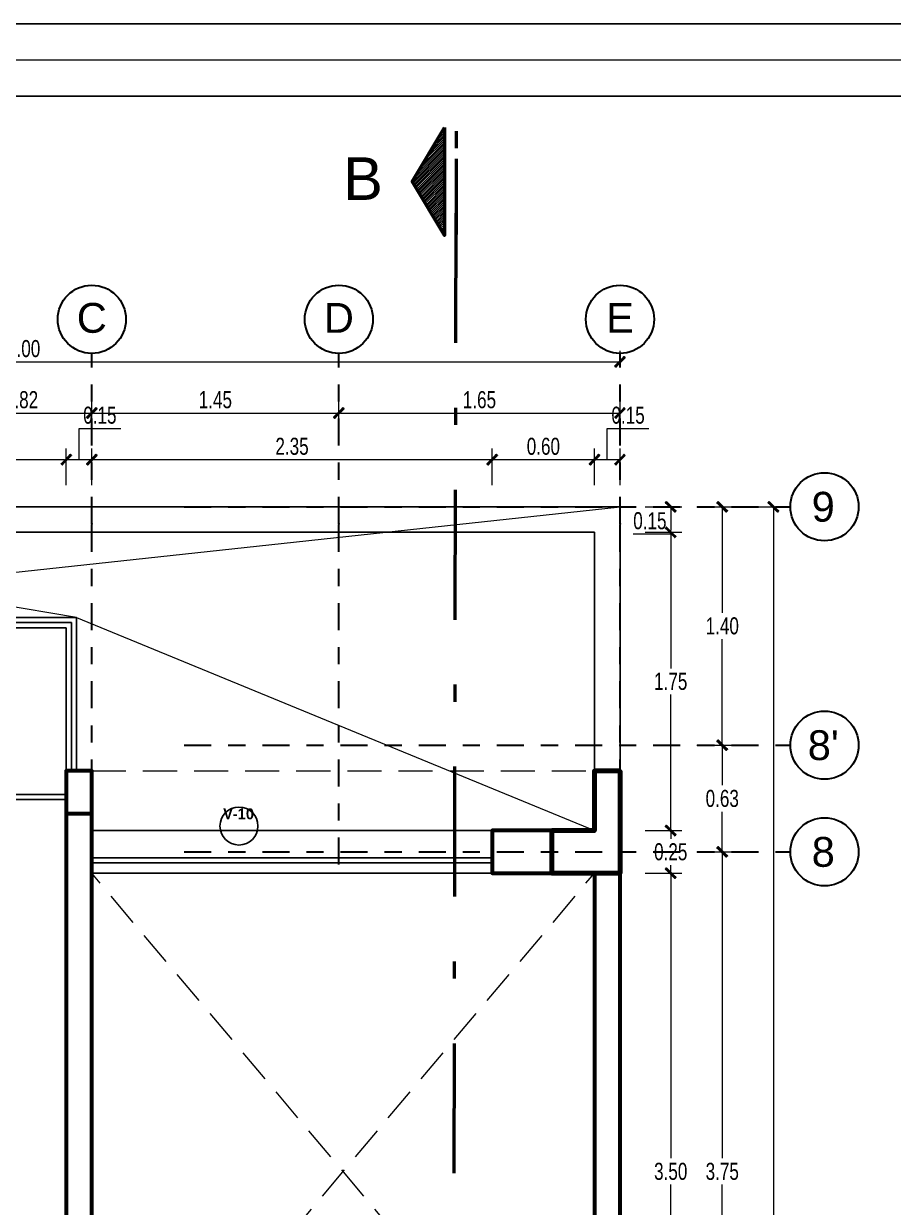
# Model space of a CAD drawing. Header units: millimetres. Extents: x 10612.9 to 10705, y -16533.4 to -16503.9.
# Drawn here: x 10628.62 to 10633.73, y -16510.81 to -16503.87 of the extents above; entities that cross this region are included whole.
import ezdxf
from ezdxf.enums import TextEntityAlignment as Align

# ---------------------------------------------------------------- set-up
doc = ezdxf.new("R2010")
doc.units = ezdxf.units.MM
for name, pattern in [('DASHDOTX2', [50.8, 25.4, -12.7, 0, -12.7]), ('HIDDEN', [0.375, 0.25, -0.125]), ('Punto & Rayas', [0.335139, 0.15875, -0.088194, 0, -0.088194])]:
    doc.linetypes.add(name, pattern=pattern)
doc.layers.add('0.2', color=2, linetype='Continuous')
doc.layers.add('Nuevo_Estructura - Forjados', color=7, linetype='Continuous')
for name, color, linetype, lineweight in [('0.6', 252, 'Continuous', 50), ('COLUMNAS', 6, 'Continuous', 20), ('Muro Alto', 1, 'Continuous', 80), ('Muro sin techar', 160, 'Continuous', 40), ('P6', 255, 'Continuous', 20), ('TEXTO AMBIENTES', 7, 'Continuous', 9)]:
    doc.layers.add(name, color=color, linetype=linetype, lineweight=lineweight)
doc.layers.add('Nuevo_Estructura - Forjados_Pluma_Nº__209', color=7, linetype='Continuous', lineweight=30, true_color=0x3e4f7b)
doc.layers.add('Nuevo_Estructura - Forjados_Pluma_Nº__219', color=7, linetype='Continuous', lineweight=13, true_color=0x404b6a)
doc.styles.add('arial narrow', font='ARIALNI.TTF')
doc.styles.add('Estilo_Generado_1', font='arial.ttf')
doc.styles.add('mahico', font='GOTHIC.TTF', dxfattribs={"width": 0.75})
doc.styles.add('TEXTO PRINCIPAL', font='swissek.ttf', dxfattribs={"height": 0.15})
doc.dimstyles.new('Copia de 50 P', dxfattribs={"dimtxt": 0.1, "dimasz": 0.01, "dimexe": 0.065, "dimexo": 0.0625, "dimgap": 0.025, "dimtad": 1, "dimtih": 1, "dimtoh": 1, "dimzin": 0, "dimdsep": 46, "dimtxsty": 'mahico', "dimblk": 'pa cotas', "dimcen": 0.09, "dimdle": 0.3, "dimclrd": 256, "dimclre": 256, "dimclrt": 256, "dimadec": 0, "dimazin": 0, "dimtfac": 1, "dimtofl": 0, "dimtmove": 0, "dimatfit": 3, "dimfxl": 0.15, "dimfxlon": 1, "dimtolj": 1, "dimtzin": 0, "dimlwd": 5, "dimlwe": 5, "dimarcsym": 0})

# ---------------------------------------------------------------- blocks, each defined once
blk = doc.blocks.new('REVREER')
at = {"layer": 'COLUMNAS', "color": 1, "lineweight": 80, "ltscale": 0.2}
blk.add_lwpolyline([(10636.8229, -16629.1036), (10636.6729, -16629.1036), (10636.6729, -16629.4536), (10636.4229, -16629.4536), (10636.4229, -16629.7036), (10636.8229, -16629.7036), (10636.8229, -16629.1036)], dxfattribs=at)
at = {"layer": 'Muro Alto', "color": 6, "linetype": 'HIDDEN', "lineweight": 60}
blk.add_lwpolyline([(10633.5729, -16629.3536), (10633.7229, -16629.3536), (10633.7229, -16629.1036), (10633.5729, -16629.1036)], close=True, dxfattribs=at)
blk = doc.blocks.new('HTRHTRHTR')
for p, q in [((4244.53, 437.54), (3391.88, 437.54)), ((4235.83, 428.85), (3400.57, 428.85))]:
    blk.add_line(p, q)
at = {"layer": 'P6', "color": 7}
blk.add_line((3396.22, 433.19), (4240.18, 433.19), dxfattribs=at)
blk = doc.blocks.new('*X335')
at = {"color": 0}
for p, q in [((-18.3395, 8.7851), (-18.3299, 8.7947)), ((-18.3342, 8.794), (-18.3299, 8.7983)), ((-18.3713, 8.7321), (-18.3299, 8.7735)), ((-18.366, 8.7409), (-18.3299, 8.777)), ((-18.3607, 8.7498), (-18.3299, 8.7806)), ((-18.3554, 8.7586), (-18.3299, 8.7841)), ((-18.3501, 8.7674), (-18.3299, 8.7877)), ((-18.3448, 8.7763), (-18.3299, 8.7912)), ((-18.3892, 8.7), (-18.3299, 8.7594)), ((-18.3879, 8.6978), (-18.3299, 8.7558)), ((-18.3872, 8.7056), (-18.3299, 8.7629)), ((-18.3866, 8.6956), (-18.3299, 8.7523)), ((-18.3819, 8.7144), (-18.3299, 8.7664)), ((-18.3766, 8.7232), (-18.3299, 8.77)), ((-18.3853, 8.6934), (-18.3299, 8.7488)), ((-18.3839, 8.6912), (-18.3299, 8.7452)), ((-18.3826, 8.689), (-18.3299, 8.7417)), ((-18.3813, 8.6868), (-18.3299, 8.7382)), ((-18.3799, 8.6846), (-18.3299, 8.7346)), ((-18.3786, 8.6824), (-18.3299, 8.7311)), ((-18.3773, 8.6801), (-18.3299, 8.7276)), ((-18.376, 8.6779), (-18.3299, 8.724)), ((-18.3746, 8.6757), (-18.3299, 8.7205)), ((-18.3733, 8.6735), (-18.3299, 8.7169)), ((-18.372, 8.6713), (-18.3299, 8.7134)), ((-18.3707, 8.6691), (-18.3299, 8.7099)), ((-18.3693, 8.6669), (-18.3299, 8.7063)), ((-18.368, 8.6647), (-18.3299, 8.7028)), ((-18.3667, 8.6625), (-18.3299, 8.6993)), ((-18.3654, 8.6603), (-18.3299, 8.6957)), ((-18.364, 8.658), (-18.3299, 8.6922)), ((-18.3627, 8.6558), (-18.3299, 8.6887)), ((-18.3614, 8.6536), (-18.3299, 8.6851)), ((-18.3601, 8.6514), (-18.3299, 8.6816)), ((-18.3587, 8.6492), (-18.3299, 8.6781)), ((-18.3574, 8.647), (-18.3299, 8.6745)), ((-18.3561, 8.6448), (-18.3299, 8.671)), ((-18.3548, 8.6426), (-18.3299, 8.6674)), ((-18.3534, 8.6404), (-18.3299, 8.6639)), ((-18.3521, 8.6382), (-18.3299, 8.6604)), ((-18.3508, 8.6359), (-18.3299, 8.6568)), ((-18.3495, 8.6337), (-18.3299, 8.6533)), ((-18.3481, 8.6315), (-18.3299, 8.6498)), ((-18.3468, 8.6293), (-18.3299, 8.6462)), ((-18.3455, 8.6271), (-18.3299, 8.6427)), ((-18.3442, 8.6249), (-18.3299, 8.6392)), ((-18.3428, 8.6227), (-18.3299, 8.6356)), ((-18.3415, 8.6205), (-18.3299, 8.6321)), ((-18.3402, 8.6183), (-18.3299, 8.6286)), ((-18.3388, 8.6161), (-18.3299, 8.625)), ((-18.3375, 8.6139), (-18.3299, 8.6215)), ((-18.3362, 8.6116), (-18.3299, 8.6179)), ((-18.3349, 8.6094), (-18.3299, 8.6144)), ((-18.3335, 8.6072), (-18.3299, 8.6109)), ((-18.3322, 8.605), (-18.3299, 8.6073)), ((-18.3309, 8.6028), (-18.3299, 8.6038))]:
    blk.add_line(p, q, dxfattribs=at)
blk = doc.blocks.new('INDC')
at = {"layer": '0.6', "linetype": 'DASHDOTX2', "ltscale": 0.005}
blk.add_line((-0.0202, -0.0891), (-0.0202, 0.0893), dxfattribs=at)
at = {"layer": '0.6'}
blk.add_lwpolyline([(0, 0.0909), (0, -0.0909), (0.0545, 0)], close=True, dxfattribs=at)
at = {"xscale": -0.9085966123466278, "yscale": 0.9085966123466278, "zscale": 0.9085966123460401}
blk.add_blockref('*X335', (-16.6545, -7.9058), dxfattribs=at)
blk = doc.blocks.new('hjygfvdc')
at = {"layer": '0.6', "linetype": 'DASHDOTX2', "ltscale": 0.03}
blk.add_line((3035.269, 68.8445), (3035.3233, 92.8394), dxfattribs=at)
at = {"layer": '0.2', "xscale": -3.485268437144879, "yscale": 3.485268437144879, "zscale": 3.485268437144878}
blk.add_blockref('INDC', (3035.2529, 92.528), dxfattribs=at)
at = {"color": 252, "style": 'TEXTO PRINCIPAL'}
blk.add_text('B', height=0.25, dxfattribs=at).set_placement((3034.7754, 92.5445), align=Align.MIDDLE)
blk = doc.blocks.new('Marcador de red estándar')
at = {"layer": 'Nuevo_Estructura - Forjados_Pluma_Nº__209', "color": 167, "linetype": 'Punto & Rayas', "lineweight": 30, "true_color": 0x3e4f7b}
for p, q in [((7.9, 0), (9.9, 0)), ((9.9, 0), (10.9, 0))]:
    blk.add_line(p, q, dxfattribs=at)
at = {"layer": 'Nuevo_Estructura - Forjados_Pluma_Nº__209', "color": 167, "linetype": 'Continuous', "lineweight": 30, "true_color": 0x3e4f7b}
blk.add_circle((11.1, 0), 0.2, dxfattribs=at)
at = {"layer": 'Nuevo_Estructura - Forjados_Pluma_Nº__209', "color": 167, "linetype": 'Punto & Rayas', "lineweight": 30, "true_color": 0x3e4f7b}
blk.add_point((9.9, 0), dxfattribs=at)
blk.add_point((9.9, 0), dxfattribs=at)
at = {"layer": 'Nuevo_Estructura - Forjados_Pluma_Nº__219', "color": 167, "lineweight": 13, "true_color": 0x404b6a, "style": 'Estilo_Generado_1'}
for tag, p in [('AC_MarkerText_1_0', (-10.9725, -0.04)), ('AC_MarkerText_1_1', (11.2275, -0.04))]:
    blk.add_attdef(tag, text='', height=0.175, rotation=270, dxfattribs=at).set_placement(p, align=Align.TOP_CENTER)
blk = doc.blocks.new('Marcador de red estándar_2')
at = {"layer": 'Nuevo_Estructura - Forjados_Pluma_Nº__209', "color": 167, "linetype": 'Punto & Rayas', "lineweight": 30, "true_color": 0x3e4f7b}
for p, q in [((-0.9423, 0), (-4.5, 0)), ((0.9423, 0), (4.5, 0))]:
    blk.add_line(p, q, dxfattribs=at)
at = {"layer": 'Nuevo_Estructura - Forjados_Pluma_Nº__209', "color": 167, "linetype": 'Continuous', "lineweight": 30, "true_color": 0x3e4f7b}
for centre in [(-4.7, 0), (4.7, 0)]:
    blk.add_circle(centre, 0.2, dxfattribs=at)
at = {"layer": 'Nuevo_Estructura - Forjados_Pluma_Nº__209', "color": 167, "linetype": 'Punto & Rayas', "lineweight": 30, "true_color": 0x3e4f7b}
blk.add_point((0.9423, 0), dxfattribs=at)
blk.add_point((0.9423, 0), dxfattribs=at)
at = {"layer": 'Nuevo_Estructura - Forjados_Pluma_Nº__219', "color": 167, "lineweight": 13, "true_color": 0x404b6a, "style": 'Estilo_Generado_1'}
for tag, p in [('AC_MarkerText_1_0', (-4.7, -0.1675)), ('AC_MarkerText_1_1', (4.7, -0.1675))]:
    blk.add_attdef(tag, text='', height=0.175, rotation=180, dxfattribs=at).set_placement(p, align=Align.TOP_CENTER)
blk = doc.blocks.new('pa cotas')
h = blk.add_hatch(color=256)
h.paths.add_polyline_path([(2.38, 3.09), (-3.09, -2.38), (-2.38, -3.09)])
h.paths.add_polyline_path([(3.09, 2.38), (2.38, 3.09), (-2.38, -3.09)])
blk.add_line((-2.38, -3.09), (2.38, 3.09))
blk.add_lwpolyline([(3.09, 2.38), (2.38, 3.09), (-3.09, -2.38), (-2.38, -3.09)], close=True)
blk = doc.blocks.new('*D665')
at = {"lineweight": 5, "transparency": 16777216}
for p, q in [((10608.2027, -16552.1931), (10608.4177, -16552.1931)), ((10608.3527, -16552.2031), (10608.3527, -16562.1156)), ((10608.3527, -16572.1831), (10608.3527, -16562.2706)), ((10608.3527, -16572.1931), (10608.4177, -16572.1931))]:
    blk.add_line(p, q, dxfattribs=at)
at = {"layer": 'Defpoints', "color": 0, "transparency": 16777216}
for p in [(10607.4527, -16552.1931), (10608.3527, -16572.1931), (10608.3527, -16572.1931)]:
    blk.add_point(p, dxfattribs=at)
at = {"lineweight": 5, "transparency": 16777216, "xscale": 0.01, "yscale": 0.01, "zscale": 0.01}
for p, rotation in [((10608.3527, -16552.1931), 90), ((10608.3527, -16572.1931), 270)]:
    blk.add_blockref('pa cotas', p, dxfattribs=dict(at, rotation=rotation))
at = {"transparency": 16777216, "insert": (10608.3527, -16562.1931), "char_height": 0.1, "attachment_point": 5, "style": 'mahico'}
blk.add_mtext('\\A1;20.00', dxfattribs=at)
blk = doc.blocks.new('*D666')
at = {"lineweight": 5, "transparency": 16777216}
for p, q in [((10607.9027, -16552.1931), (10608.1177, -16552.1931)), ((10608.0527, -16552.2031), (10608.0527, -16552.815)), ((10608.0527, -16553.582), (10608.0527, -16552.9701)), ((10607.9027, -16553.592), (10608.1177, -16553.592))]:
    blk.add_line(p, q, dxfattribs=at)
at = {"layer": 'Defpoints', "color": 0, "transparency": 16777216}
for p in [(10607.4527, -16552.1931), (10607.4527, -16553.592), (10608.0527, -16553.592)]:
    blk.add_point(p, dxfattribs=at)
at = {"lineweight": 5, "transparency": 16777216, "xscale": 0.01, "yscale": 0.01, "zscale": 0.01}
for p, rotation in [((10608.0527, -16552.1931), 90), ((10608.0527, -16553.592), 270)]:
    blk.add_blockref('pa cotas', p, dxfattribs=dict(at, rotation=rotation))
at = {"transparency": 16777216, "insert": (10608.0527, -16552.8925), "char_height": 0.1, "attachment_point": 5, "style": 'mahico'}
blk.add_mtext('\\A1;1.40', dxfattribs=at)
blk = doc.blocks.new('*D667')
at = {"lineweight": 5, "transparency": 16777216}
for p, q in [((10607.9027, -16553.592), (10608.1177, -16553.592)), ((10608.0527, -16553.602), (10608.0527, -16553.8275)), ((10608.0527, -16554.2081), (10608.0527, -16553.9826)), ((10607.9027, -16554.2181), (10608.1177, -16554.2181))]:
    blk.add_line(p, q, dxfattribs=at)
at = {"layer": 'Defpoints', "color": 0, "transparency": 16777216}
for p in [(10607.4527, -16553.592), (10607.4527, -16554.2181), (10608.0527, -16554.2181)]:
    blk.add_point(p, dxfattribs=at)
at = {"lineweight": 5, "transparency": 16777216, "xscale": 0.01, "yscale": 0.01, "zscale": 0.01}
for p, rotation in [((10608.0527, -16553.592), 90), ((10608.0527, -16554.2181), 270)]:
    blk.add_blockref('pa cotas', p, dxfattribs=dict(at, rotation=rotation))
at = {"transparency": 16777216, "insert": (10608.0527, -16553.905), "char_height": 0.1, "attachment_point": 5, "style": 'mahico'}
blk.add_mtext('\\A1;0.63', dxfattribs=at)
blk = doc.blocks.new('*D668')
at = {"lineweight": 5, "transparency": 16777216}
for p, q in [((10607.9027, -16554.2181), (10608.1177, -16554.2181)), ((10608.0527, -16554.2281), (10608.0527, -16556.0156)), ((10608.0527, -16557.9581), (10608.0527, -16556.1706)), ((10607.9027, -16557.9681), (10608.1177, -16557.9681))]:
    blk.add_line(p, q, dxfattribs=at)
at = {"layer": 'Defpoints', "color": 0, "transparency": 16777216}
for p in [(10607.4527, -16554.2181), (10607.4527, -16557.9681), (10608.0527, -16557.9681)]:
    blk.add_point(p, dxfattribs=at)
at = {"lineweight": 5, "transparency": 16777216, "xscale": 0.01, "yscale": 0.01, "zscale": 0.01}
for p, rotation in [((10608.0527, -16554.2181), 90), ((10608.0527, -16557.9681), 270)]:
    blk.add_blockref('pa cotas', p, dxfattribs=dict(at, rotation=rotation))
at = {"transparency": 16777216, "insert": (10608.0527, -16556.0931), "char_height": 0.1, "attachment_point": 5, "style": 'mahico'}
blk.add_mtext('\\A1;3.75', dxfattribs=at)
blk = doc.blocks.new('*D676')
at = {"lineweight": 5, "transparency": 16777216}
for p, q in [((10600.4527, -16551.4931), (10600.4527, -16551.2781)), ((10607.4527, -16551.3431), (10607.4527, -16551.2781)), ((10600.4627, -16551.3431), (10607.4427, -16551.3431))]:
    blk.add_line(p, q, dxfattribs=at)
at = {"layer": 'Defpoints', "color": 0, "transparency": 16777216}
for p in [(10607.4527, -16551.3431), (10607.4527, -16551.3431), (10600.4527, -16552.2431)]:
    blk.add_point(p, dxfattribs=at)
at = {"lineweight": 5, "transparency": 16777216, "xscale": 0.01, "yscale": 0.01, "zscale": 0.01, "rotation": 180}
blk.add_blockref('pa cotas', (10600.4527, -16551.3431), dxfattribs=at)
at = {"lineweight": 5, "transparency": 16777216, "xscale": 0.01, "yscale": 0.01, "zscale": 0.01}
blk.add_blockref('pa cotas', (10607.4527, -16551.3431), dxfattribs=at)
at = {"transparency": 16777216, "insert": (10603.9527, -16551.2656), "char_height": 0.1, "attachment_point": 5, "style": 'mahico'}
blk.add_mtext('\\A1;7.00', dxfattribs=at)
blk = doc.blocks.new('*D679')
at = {"lineweight": 5, "transparency": 16777216}
for p, q in [((10603.5277, -16551.7931), (10603.5277, -16551.5781)), ((10604.3527, -16551.7931), (10604.3527, -16551.5781)), ((10603.5377, -16551.6431), (10604.3427, -16551.6431))]:
    blk.add_line(p, q, dxfattribs=at)
at = {"layer": 'Defpoints', "color": 0, "transparency": 16777216}
for p in [(10604.3527, -16551.6431), (10603.5277, -16552.1931), (10604.3527, -16552.1931)]:
    blk.add_point(p, dxfattribs=at)
at = {"lineweight": 5, "transparency": 16777216, "xscale": 0.01, "yscale": 0.01, "zscale": 0.01, "rotation": 180}
blk.add_blockref('pa cotas', (10603.5277, -16551.6431), dxfattribs=at)
at = {"lineweight": 5, "transparency": 16777216, "xscale": 0.01, "yscale": 0.01, "zscale": 0.01}
blk.add_blockref('pa cotas', (10604.3527, -16551.6431), dxfattribs=at)
at = {"transparency": 16777216, "insert": (10603.9402, -16551.5656), "char_height": 0.1, "attachment_point": 5, "style": 'mahico'}
blk.add_mtext('\\A1;0.82', dxfattribs=at)
blk = doc.blocks.new('*D680')
at = {"lineweight": 5, "transparency": 16777216}
for p, q in [((10604.3527, -16551.7931), (10604.3527, -16551.5781)), ((10605.8027, -16551.7931), (10605.8027, -16551.5781)), ((10604.3627, -16551.6431), (10605.7927, -16551.6431))]:
    blk.add_line(p, q, dxfattribs=at)
at = {"layer": 'Defpoints', "color": 0, "transparency": 16777216}
for p in [(10605.8027, -16551.6431), (10604.3527, -16552.1931), (10605.8027, -16552.1931)]:
    blk.add_point(p, dxfattribs=at)
at = {"lineweight": 5, "transparency": 16777216, "xscale": 0.01, "yscale": 0.01, "zscale": 0.01, "rotation": 180}
blk.add_blockref('pa cotas', (10604.3527, -16551.6431), dxfattribs=at)
at = {"lineweight": 5, "transparency": 16777216, "xscale": 0.01, "yscale": 0.01, "zscale": 0.01}
blk.add_blockref('pa cotas', (10605.8027, -16551.6431), dxfattribs=at)
at = {"transparency": 16777216, "insert": (10605.0777, -16551.5656), "char_height": 0.1, "attachment_point": 5, "style": 'mahico'}
blk.add_mtext('\\A1;1.45', dxfattribs=at)
blk = doc.blocks.new('*D681')
at = {"lineweight": 5, "transparency": 16777216}
for p, q in [((10605.8027, -16551.7931), (10605.8027, -16551.5781)), ((10607.4527, -16551.7931), (10607.4527, -16551.5781)), ((10605.8127, -16551.6431), (10607.4427, -16551.6431))]:
    blk.add_line(p, q, dxfattribs=at)
at = {"layer": 'Defpoints', "color": 0, "transparency": 16777216}
for p in [(10607.4527, -16551.6431), (10605.8027, -16552.1931), (10607.4527, -16552.1931)]:
    blk.add_point(p, dxfattribs=at)
at = {"lineweight": 5, "transparency": 16777216, "xscale": 0.01, "yscale": 0.01, "zscale": 0.01, "rotation": 180}
blk.add_blockref('pa cotas', (10605.8027, -16551.6431), dxfattribs=at)
at = {"lineweight": 5, "transparency": 16777216, "xscale": 0.01, "yscale": 0.01, "zscale": 0.01}
blk.add_blockref('pa cotas', (10607.4527, -16551.6431), dxfattribs=at)
at = {"transparency": 16777216, "insert": (10606.6277, -16551.5656), "char_height": 0.1, "attachment_point": 5, "style": 'mahico'}
blk.add_mtext('\\A1;1.65', dxfattribs=at)
blk = doc.blocks.new('*D863')
at = {"lineweight": 5, "transparency": 16777216}
for p, q in [((10632.2708, -16506.7043), (10632.4858, -16506.7043)), ((10632.4208, -16506.7143), (10632.4208, -16506.8443)), ((10632.4208, -16506.8643), (10632.2012, -16506.8643)), ((10632.2708, -16506.8543), (10632.4858, -16506.8543)), ((10632.4208, -16506.8543), (10632.4208, -16506.8643))]:
    blk.add_line(p, q, dxfattribs=at)
at = {"layer": 'Defpoints', "color": 0, "transparency": 16777216}
for p in [(10632.1234, -16506.7043), (10631.9734, -16506.8543), (10632.4208, -16506.8543)]:
    blk.add_point(p, dxfattribs=at)
at = {"lineweight": 5, "transparency": 16777216, "xscale": 0.01, "yscale": 0.01, "zscale": 0.01}
for p, rotation in [((10632.4208, -16506.7043), 90), ((10632.4208, -16506.8543), 270)]:
    blk.add_blockref('pa cotas', p, dxfattribs=dict(at, rotation=rotation))
at = {"transparency": 16777216, "insert": (10632.2985, -16506.7868), "char_height": 0.1, "attachment_point": 5, "style": 'mahico'}
blk.add_mtext('\\A1;0.15', dxfattribs=at)
blk = doc.blocks.new('*D903')
at = {"lineweight": 5, "transparency": 16777216}
for p, q in [((10627.0734, -16506.5777), (10627.0734, -16506.3627)), ((10628.8734, -16506.5777), (10628.8734, -16506.3627)), ((10627.0834, -16506.4277), (10628.8634, -16506.4277))]:
    blk.add_line(p, q, dxfattribs=at)
at = {"layer": 'Defpoints', "color": 0, "transparency": 16777216}
for p in [(10628.8734, -16506.4277), (10627.0734, -16508.2543), (10628.8734, -16508.2543)]:
    blk.add_point(p, dxfattribs=at)
at = {"lineweight": 5, "transparency": 16777216, "xscale": 0.01, "yscale": 0.01, "zscale": 0.01, "rotation": 180}
blk.add_blockref('pa cotas', (10627.0734, -16506.4277), dxfattribs=at)
at = {"lineweight": 5, "transparency": 16777216, "xscale": 0.01, "yscale": 0.01, "zscale": 0.01}
blk.add_blockref('pa cotas', (10628.8734, -16506.4277), dxfattribs=at)
at = {"transparency": 16777216, "insert": (10627.9734, -16506.3502), "char_height": 0.1, "attachment_point": 5, "style": 'mahico'}
blk.add_mtext('\\A1;1.80', dxfattribs=at)
blk = doc.blocks.new('*D904')
at = {"lineweight": 5, "transparency": 16777216}
for p, q in [((10628.9484, -16506.4277), (10628.9484, -16506.2452)), ((10628.9484, -16506.2452), (10629.193, -16506.2452)), ((10628.8734, -16506.5777), (10628.8734, -16506.3627)), ((10629.0234, -16506.5777), (10629.0234, -16506.3627)), ((10628.8834, -16506.4277), (10629.0134, -16506.4277))]:
    blk.add_line(p, q, dxfattribs=at)
at = {"layer": 'Defpoints', "color": 0, "transparency": 16777216}
for p in [(10629.0234, -16506.4277), (10628.8734, -16508.2543), (10629.0234, -16508.2543)]:
    blk.add_point(p, dxfattribs=at)
at = {"lineweight": 5, "transparency": 16777216, "xscale": 0.01, "yscale": 0.01, "zscale": 0.01, "rotation": 180}
blk.add_blockref('pa cotas', (10628.8734, -16506.4277), dxfattribs=at)
at = {"lineweight": 5, "transparency": 16777216, "xscale": 0.01, "yscale": 0.01, "zscale": 0.01}
blk.add_blockref('pa cotas', (10629.0234, -16506.4277), dxfattribs=at)
at = {"transparency": 16777216, "insert": (10629.0707, -16506.1677), "char_height": 0.1, "attachment_point": 5, "style": 'mahico'}
blk.add_mtext('\\A1;0.15', dxfattribs=at)
blk = doc.blocks.new('*D905')
at = {"lineweight": 5, "transparency": 16777216}
for p, q in [((10629.0234, -16506.5777), (10629.0234, -16506.3627)), ((10631.3734, -16506.5777), (10631.3734, -16506.3627)), ((10629.0334, -16506.4277), (10631.3634, -16506.4277))]:
    blk.add_line(p, q, dxfattribs=at)
at = {"layer": 'Defpoints', "color": 0, "transparency": 16777216}
for p in [(10631.3734, -16506.4277), (10629.0234, -16508.2543), (10631.3734, -16508.6043)]:
    blk.add_point(p, dxfattribs=at)
at = {"lineweight": 5, "transparency": 16777216, "xscale": 0.01, "yscale": 0.01, "zscale": 0.01, "rotation": 180}
blk.add_blockref('pa cotas', (10629.0234, -16506.4277), dxfattribs=at)
at = {"lineweight": 5, "transparency": 16777216, "xscale": 0.01, "yscale": 0.01, "zscale": 0.01}
blk.add_blockref('pa cotas', (10631.3734, -16506.4277), dxfattribs=at)
at = {"transparency": 16777216, "insert": (10630.1984, -16506.3502), "char_height": 0.1, "attachment_point": 5, "style": 'mahico'}
blk.add_mtext('\\A1;2.35', dxfattribs=at)
blk = doc.blocks.new('*D906')
at = {"lineweight": 5, "transparency": 16777216}
for p, q in [((10631.3734, -16506.5777), (10631.3734, -16506.3627)), ((10631.9734, -16506.5777), (10631.9734, -16506.3627)), ((10631.3834, -16506.4277), (10631.9634, -16506.4277))]:
    blk.add_line(p, q, dxfattribs=at)
at = {"layer": 'Defpoints', "color": 0, "transparency": 16777216}
for p in [(10631.9734, -16506.4277), (10631.9734, -16508.2543), (10631.3734, -16508.6043)]:
    blk.add_point(p, dxfattribs=at)
at = {"lineweight": 5, "transparency": 16777216, "xscale": 0.01, "yscale": 0.01, "zscale": 0.01, "rotation": 180}
blk.add_blockref('pa cotas', (10631.3734, -16506.4277), dxfattribs=at)
at = {"lineweight": 5, "transparency": 16777216, "xscale": 0.01, "yscale": 0.01, "zscale": 0.01}
blk.add_blockref('pa cotas', (10631.9734, -16506.4277), dxfattribs=at)
at = {"transparency": 16777216, "insert": (10631.6734, -16506.3502), "char_height": 0.1, "attachment_point": 5, "style": 'mahico'}
blk.add_mtext('\\A1;0.60', dxfattribs=at)
blk = doc.blocks.new('*D907')
at = {"lineweight": 5, "transparency": 16777216}
for p, q in [((10632.0484, -16506.4277), (10632.0484, -16506.2452)), ((10632.0484, -16506.2452), (10632.293, -16506.2452)), ((10631.9734, -16506.5777), (10631.9734, -16506.3627)), ((10632.1234, -16506.5777), (10632.1234, -16506.3627)), ((10631.9834, -16506.4277), (10632.1134, -16506.4277))]:
    blk.add_line(p, q, dxfattribs=at)
at = {"layer": 'Defpoints', "color": 0, "transparency": 16777216}
for p in [(10632.1234, -16506.4277), (10631.9734, -16508.2543), (10632.1234, -16508.2543)]:
    blk.add_point(p, dxfattribs=at)
at = {"lineweight": 5, "transparency": 16777216, "xscale": 0.01, "yscale": 0.01, "zscale": 0.01, "rotation": 180}
blk.add_blockref('pa cotas', (10631.9734, -16506.4277), dxfattribs=at)
at = {"lineweight": 5, "transparency": 16777216, "xscale": 0.01, "yscale": 0.01, "zscale": 0.01}
blk.add_blockref('pa cotas', (10632.1234, -16506.4277), dxfattribs=at)
at = {"transparency": 16777216, "insert": (10632.1707, -16506.1677), "char_height": 0.1, "attachment_point": 5, "style": 'mahico'}
blk.add_mtext('\\A1;0.15', dxfattribs=at)
blk = doc.blocks.new('*D908')
at = {"lineweight": 5, "transparency": 16777216}
for p, q in [((10632.2708, -16506.8543), (10632.4858, -16506.8543)), ((10632.4208, -16506.8643), (10632.4208, -16507.653)), ((10632.4208, -16508.5943), (10632.4208, -16507.8056)), ((10632.2708, -16508.6043), (10632.4858, -16508.6043))]:
    blk.add_line(p, q, dxfattribs=at)
at = {"layer": 'Defpoints', "color": 0, "transparency": 16777216}
for p in [(10631.9734, -16506.8543), (10631.9734, -16508.6043), (10632.4208, -16508.6043)]:
    blk.add_point(p, dxfattribs=at)
at = {"lineweight": 5, "transparency": 16777216, "xscale": 0.01, "yscale": 0.01, "zscale": 0.01}
for p, rotation in [((10632.4208, -16506.8543), 90), ((10632.4208, -16508.6043), 270)]:
    blk.add_blockref('pa cotas', p, dxfattribs=dict(at, rotation=rotation))
at = {"transparency": 16777216, "insert": (10632.4208, -16507.7293), "char_height": 0.1, "attachment_point": 5, "style": 'mahico'}
blk.add_mtext('\\A1;1.75', dxfattribs=at)
blk = doc.blocks.new('*D909')
at = {"lineweight": 5, "transparency": 16777216}
for p, q in [((10632.2708, -16508.6043), (10632.4858, -16508.6043)), ((10632.4208, -16508.6143), (10632.4208, -16508.6518)), ((10632.2708, -16508.8543), (10632.4858, -16508.8543)), ((10632.4208, -16508.8443), (10632.4208, -16508.8068))]:
    blk.add_line(p, q, dxfattribs=at)
at = {"layer": 'Defpoints', "color": 0, "transparency": 16777216}
for p in [(10631.9734, -16508.6043), (10631.9734, -16508.8543), (10632.4208, -16508.8543)]:
    blk.add_point(p, dxfattribs=at)
at = {"lineweight": 5, "transparency": 16777216, "xscale": 0.01, "yscale": 0.01, "zscale": 0.01}
for p, rotation in [((10632.4208, -16508.6043), 90), ((10632.4208, -16508.8543), 270)]:
    blk.add_blockref('pa cotas', p, dxfattribs=dict(at, rotation=rotation))
at = {"transparency": 16777216, "insert": (10632.4208, -16508.7293), "char_height": 0.1, "attachment_point": 5, "style": 'mahico'}
blk.add_mtext('\\A1;0.25', dxfattribs=at)
blk = doc.blocks.new('*D910')
at = {"lineweight": 5, "transparency": 16777216}
for p, q in [((10632.2708, -16508.8543), (10632.4858, -16508.8543)), ((10632.4208, -16508.8643), (10632.4208, -16510.5268)), ((10632.4208, -16512.3443), (10632.4208, -16510.6818)), ((10632.2708, -16512.3543), (10632.4858, -16512.3543))]:
    blk.add_line(p, q, dxfattribs=at)
at = {"layer": 'Defpoints', "color": 0, "transparency": 16777216}
for p in [(10631.9734, -16508.8543), (10631.9734, -16512.3543), (10632.4208, -16512.3543)]:
    blk.add_point(p, dxfattribs=at)
at = {"lineweight": 5, "transparency": 16777216, "xscale": 0.01, "yscale": 0.01, "zscale": 0.01}
for p, rotation in [((10632.4208, -16508.8543), 90), ((10632.4208, -16512.3543), 270)]:
    blk.add_blockref('pa cotas', p, dxfattribs=dict(at, rotation=rotation))
at = {"transparency": 16777216, "insert": (10632.4208, -16510.6043), "char_height": 0.1, "attachment_point": 5, "style": 'mahico'}
blk.add_mtext('\\A1;3.50', dxfattribs=at)
blk = doc.blocks.new('fdvfvfdvdf')
at = {"layer": 'Nuevo_Estructura - Forjados', "color": 8, "linetype": 'Continuous', "lineweight": 15}
ref = blk.add_blockref('Marcador de red estándar', (10604.3527, -16562.1931), dxfattribs=dict(at, rotation=90))
ref.add_attrib('AC_MarkerText_1_1', 'C', dxfattribs={"layer": 'Nuevo_Estructura - Forjados_Pluma_Nº__219', "color": 167, "lineweight": 13, "true_color": 0x404b6a, "height": 0.175, "style": 'Estilo_Generado_1'}).set_placement((10604.3527, -16550.9973), align=Align.TOP_CENTER)
ref = blk.add_blockref('Marcador de red estándar', (10605.8027, -16562.1931), dxfattribs=dict(at, rotation=90))
ref.add_attrib('AC_MarkerText_1_1', 'D', dxfattribs={"layer": 'Nuevo_Estructura - Forjados_Pluma_Nº__219', "color": 167, "lineweight": 13, "true_color": 0x404b6a, "height": 0.175, "style": 'Estilo_Generado_1'}).set_placement((10605.8027, -16550.9973), align=Align.TOP_CENTER)
ref = blk.add_blockref('Marcador de red estándar', (10607.4527, -16562.1931), dxfattribs=dict(at, rotation=90))
ref.add_attrib('AC_MarkerText_1_1', 'E', dxfattribs={"layer": 'Nuevo_Estructura - Forjados_Pluma_Nº__219', "color": 167, "lineweight": 13, "true_color": 0x404b6a, "height": 0.175, "style": 'Estilo_Generado_1'}).set_placement((10607.4527, -16550.9973), align=Align.TOP_CENTER)
ref = blk.add_blockref('Marcador de red estándar_2', (10603.9527, -16552.1931), dxfattribs=dict(at, rotation=180))
ref.add_attrib('AC_MarkerText_1', '9', dxfattribs={"layer": 'Nuevo_Estructura - Forjados_Pluma_Nº__219', "color": 167, "lineweight": 13, "true_color": 0x404b6a, "height": 0.175, "style": 'Estilo_Generado_1'}).set_placement((10608.6454, -16552.1056), align=Align.TOP_CENTER)
ref.add_attrib('AC_MarkerText_1_1', '9', dxfattribs={"layer": 'Nuevo_Estructura - Forjados_Pluma_Nº__219', "color": 167, "lineweight": 13, "true_color": 0x404b6a, "height": 0.175, "style": 'Estilo_Generado_1'}).set_placement((10599.2473, -16552.1056), align=Align.TOP_CENTER)
ref = blk.add_blockref('Marcador de red estándar_2', (10603.9527, -16553.592), dxfattribs=dict(at, rotation=180))
ref.add_attrib('AC_MarkerText_1', "8'", dxfattribs={"layer": 'Nuevo_Estructura - Forjados_Pluma_Nº__219', "color": 167, "lineweight": 13, "true_color": 0x404b6a, "height": 0.175, "style": 'Estilo_Generado_1'}).set_placement((10608.6454, -16553.5045), align=Align.TOP_CENTER)
ref.add_attrib('AC_MarkerText_1_1', "8'", dxfattribs={"layer": 'Nuevo_Estructura - Forjados_Pluma_Nº__219', "color": 167, "lineweight": 13, "true_color": 0x404b6a, "height": 0.175, "style": 'Estilo_Generado_1'}).set_placement((10599.2473, -16553.5045), align=Align.TOP_CENTER)
ref = blk.add_blockref('Marcador de red estándar_2', (10603.9527, -16554.2181), dxfattribs=dict(at, rotation=180))
ref.add_attrib('AC_MarkerText_1', '8', dxfattribs={"layer": 'Nuevo_Estructura - Forjados_Pluma_Nº__219', "color": 167, "lineweight": 13, "true_color": 0x404b6a, "height": 0.175, "style": 'Estilo_Generado_1'}).set_placement((10608.6454, -16554.1306), align=Align.TOP_CENTER)
ref.add_attrib('AC_MarkerText_1_1', '8', dxfattribs={"layer": 'Nuevo_Estructura - Forjados_Pluma_Nº__219', "color": 167, "lineweight": 13, "true_color": 0x404b6a, "height": 0.175, "style": 'Estilo_Generado_1'}).set_placement((10599.2473, -16554.1306), align=Align.TOP_CENTER)
dim = blk.add_linear_dim(base=(10607.4527, -16551.3431), p1=(10600.4527, -16552.2431), p2=(10607.4527, -16551.3431), dimstyle='Copia de 50 P')
dim.commit()
dim.dimension.update_dxf_attribs({"geometry": '*D676', "text_midpoint": (10603.9527, -16551.2656)})
for base, p1, p2, picture, middle in [((10604.3527454524, -16551.643130556), (10603.5277454531, -16552.1931303854), (10604.3527454524, -16552.1931303854), '*D679', (10603.9402454527, -16551.5656152603)), ((10605.8027, -16551.6431), (10604.3527, -16552.1931), (10605.8027, -16552.1931), '*D680', (10605.0777, -16551.5656)), ((10607.4527, -16551.6431), (10605.8027, -16552.1931), (10607.4527, -16552.1931), '*D681', (10606.6277, -16551.5656))]:
    dim = blk.add_linear_dim(base=base, p1=p1, p2=p2, dimstyle='Copia de 50 P', override={"dimtmove": 1})
    dim.commit()
    dim.dimension.update_dxf_attribs({"geometry": picture, "text_midpoint": middle})
dim = blk.add_linear_dim(base=(10608.3527, -16572.1931), p1=(10607.4527, -16552.1931), p2=(10608.3527, -16572.1931), angle=270, dimstyle='Copia de 50 P')
dim.commit()
dim.dimension.update_dxf_attribs({"geometry": '*D665', "text_midpoint": (10608.3527, -16562.1931)})
for base, p1, p2, picture, middle in [((10608.0527, -16553.592), (10607.4527, -16552.1931), (10607.4527, -16553.592), '*D666', (10608.0527, -16552.8925)), ((10608.0527, -16554.2181), (10607.4527, -16553.592), (10607.4527, -16554.2181), '*D667', (10608.0527, -16553.905)), ((10608.0527, -16557.9681), (10607.4527, -16554.2181), (10607.4527, -16557.9681), '*D668', (10608.0527, -16556.0931))]:
    dim = blk.add_linear_dim(base=base, p1=p1, p2=p2, angle=270, dimstyle='Copia de 50 P', override={"dimtmove": 1})
    dim.commit()
    dim.dimension.update_dxf_attribs({"geometry": picture, "text_midpoint": middle})

msp = doc.modelspace()

# ---------------------------------------------------------------- linework, layer by layer
for p, q in [((10632.1234, -16506.7043), (10625.1234, -16506.7043)), ((10632.1234, -16508.7043), (10632.1234, -16506.7043)), ((10631.9734, -16506.8543), (10625.2734, -16506.8543)), ((10631.9734, -16508.6043), (10631.9734, -16506.8543)), ((10628.9334, -16507.3543), (10626.1109, -16507.3543)), ((10628.9034, -16507.3843), (10626.1409, -16507.3843)), ((10628.9034, -16508.2543), (10628.9034, -16507.3843)), ((10628.9334, -16508.2543), (10628.9334, -16507.3543)), ((10628.8734, -16507.4143), (10626.1709, -16507.4143)), ((10628.8734, -16508.5043), (10628.8734, -16507.4143)), ((10629.0234, -16508.2543), (10628.8734, -16508.2543)), ((10632.1234, -16526.7043), (10632.1234, -16508.7043)), ((10631.3734, -16508.8543), (10629.0234, -16508.8543))]:
    msp.add_line(p, q)
at = {"color": 251, "lineweight": 9, "true_color": 0x636466}
for p, q in [((10628.9334, -16507.3543), (10625.1234, -16506.7043)), ((10626.1109, -16507.3543), (10632.1234, -16506.7043)), ((10628.9334, -16507.3543), (10631.9734, -16508.6043))]:
    msp.add_line(p, q, dxfattribs=at)
for points in [[(10632.1234, -16508.7043), (10632.1234, -16526.7043), (10625.1234, -16526.7043), (10625.1234, -16506.7043), (10632.1234, -16506.7043), (10632.1234, -16508.7043)], [(10628.8734, -16508.2543), (10628.8734, -16514.0043)], [(10629.0234, -16508.2543), (10629.0234, -16514.0043)], [(10631.9734, -16508.6043), (10629.0234, -16508.6043)], [(10631.3734, -16508.7043), (10631.3734, -16508.8543), (10631.9734, -16508.8543)]]:
    msp.add_lwpolyline(points)
at = {"lineweight": 60}
msp.add_lwpolyline([(10632.1234, -16524.5043), (10632.1234, -16508.2543), (10631.9734, -16508.2543), (10631.9734, -16508.6043), (10631.3734, -16508.6043), (10631.3734, -16508.8543), (10631.9734, -16508.8543), (10631.9734, -16512.3543), (10629.0234, -16512.3543), (10629.0234, -16508.2543), (10628.8734, -16508.2543), (10628.8734, -16514.0043), (10629.0234, -16514.0043), (10629.0234, -16512.5043), (10631.9734, -16512.5043), (10631.9734, -16517.9543)], dxfattribs=at)
at = {"color": 4}
for points in [[(10627.9734, -16508.3922), (10627.9734, -16508.4222), (10628.8734, -16508.4222), (10628.8734, -16508.3922)], [(10629.0234, -16508.7643), (10629.0234, -16508.7943), (10631.3734, -16508.7943), (10631.3734, -16508.7643)]]:
    msp.add_lwpolyline(points, close=True, dxfattribs=at)
msp.add_lwpolyline([(10629.0234, -16512.3543), (10631.9734, -16512.3543), (10631.9734, -16508.8543), (10629.0234, -16508.8543)], close=True)
msp.add_circle((10629.887, -16508.5776), 0.1114)
at = {"layer": 'Muro sin techar', "color": 251, "linetype": 'HIDDEN', "lineweight": 9, "ltscale": 0.8, "true_color": 0x636466}
msp.add_line((10629.0234, -16508.2543), (10632.1234, -16508.2543), dxfattribs=at)
for points in [[(10629.0234, -16512.3543), (10631.9734, -16508.8543)], [(10631.9734, -16512.3543), (10629.0234, -16508.8543)]]:
    msp.add_lwpolyline(points, dxfattribs=at)

# ---------------------------------------------------------------- block references
at = {"color": 251, "lineweight": 60, "xscale": 0.04888415461454044, "yscale": 0.04888415461454044, "zscale": 0.04888415461454044}
msp.add_blockref('HTRHTRHTR', (10447.0777, -16525.2587), dxfattribs=at)
at = {"lineweight": 70}
msp.add_blockref('hjygfvdc', (7595.8398, -16597.3236), dxfattribs=at)
for name, p in [('fdvfvfdvdf', (24.6706, 45.4888)), ('REVREER', (-4.6995, 120.8493))]:
    msp.add_blockref(name, p)

# ---------------------------------------------------------------- texts
at = {"layer": 'TEXTO AMBIENTES', "insert": (10629.794, -16508.4739), "char_height": 0.133325, "width": 0.131774, "attachment_point": 1, "style": 'arial narrow'}
msp.add_mtext('{\\fCentury Gothic|b1|i0|c0|p34;\\H0.48089x;V-10\\fCentury Gothic|b1|i1|c0|p34;\\H2.0795x; }', dxfattribs=at)

# ---------------------------------------------------------------- dimensions: what is measured, and where the dimension line sits
for base, p1, p2, picture, middle in [((10629.0234, -16506.4277), (10628.8734, -16508.2543), (10629.0234, -16508.2543), '*D904', (10628.9734, -16506.1677)), ((10632.1234, -16506.4277), (10631.9734, -16508.2543), (10632.1234, -16508.2543), '*D907', (10632.0734, -16506.1677)), ((10628.8734, -16506.4277), (10627.0734, -16508.2543), (10628.8734, -16508.2543), '*D903', (10627.9734, -16506.3502)), ((10631.3734, -16506.4277), (10629.0234, -16508.2543), (10631.3734, -16508.6043), '*D905', (10630.1984, -16506.3502)), ((10631.9734, -16506.4277), (10631.3734, -16508.6043), (10631.9734, -16508.2543), '*D906', (10631.6734, -16506.3502))]:
    dim = msp.add_linear_dim(base=base, p1=p1, p2=p2, dimstyle='Copia de 50 P', override={"dimtmove": 1})
    dim.commit()
    dim.dimension.update_dxf_attribs({"geometry": picture, "text_midpoint": middle})
dim = msp.add_linear_dim(base=(10632.4208, -16506.8543), p1=(10632.1234, -16506.7043), p2=(10631.9734, -16506.8543), angle=90, dimstyle='Copia de 50 P')
dim.commit()
dim.dimension.update_dxf_attribs({"geometry": '*D863', "text_midpoint": (10632.2985, -16506.7868)})
for base, p1, p2, picture, middle in [((10632.4208, -16508.6043), (10631.9734, -16506.8543), (10631.9734, -16508.6043), '*D908', (10632.4208, -16507.7293)), ((10632.4208, -16508.8543), (10631.9734, -16508.6043), (10631.9734, -16508.8543), '*D909', (10632.4208, -16508.7293)), ((10632.4208, -16512.3543), (10631.9734, -16508.8543), (10631.9734, -16512.3543), '*D910', (10632.4208, -16510.6043))]:
    dim = msp.add_linear_dim(base=base, p1=p1, p2=p2, angle=90, dimstyle='Copia de 50 P', override={"dimtmove": 1})
    dim.commit()
    dim.dimension.update_dxf_attribs({"geometry": picture, "text_midpoint": middle})

doc.saveas('drawing.dxf')
